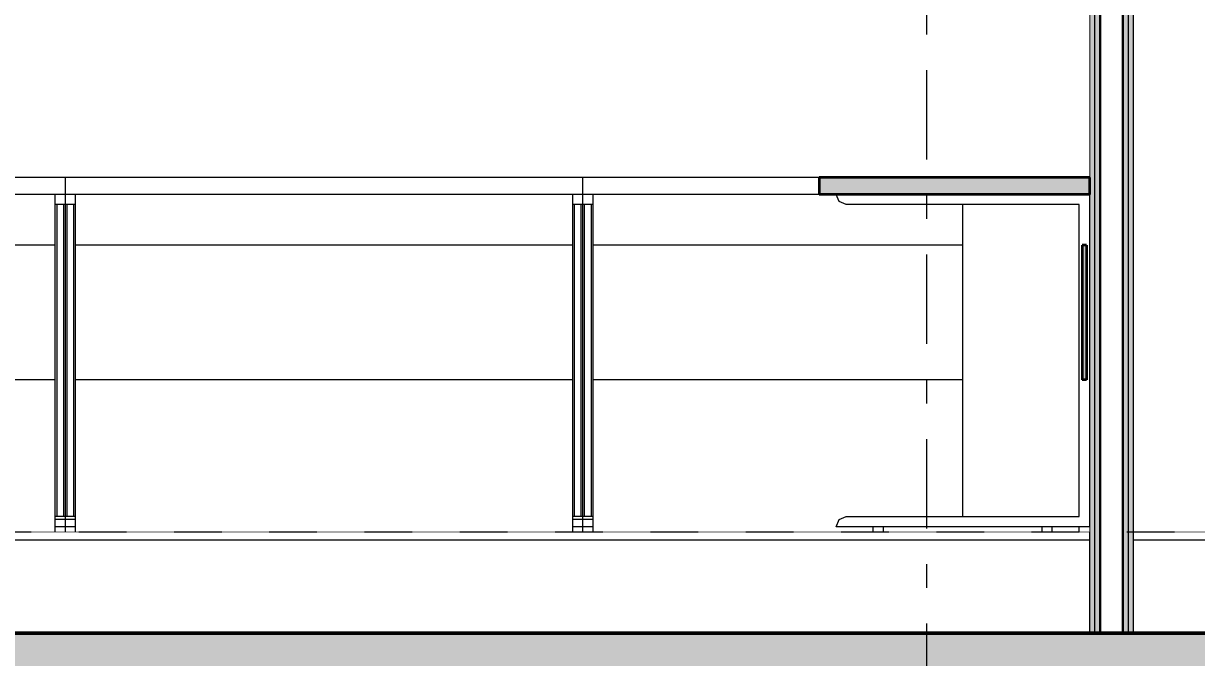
# Model space of a CAD drawing. Header units: millimetres. Extents: x -48147 to 1414029, y -496296 to 18123.
# Drawn here: x 1381033 to 1384508, y -483109 to -481230 of the extents above; entities that cross this region are included whole.
import ezdxf
from ezdxf.enums import TextEntityAlignment as Align

# ---------------------------------------------------------------- set-up
doc = ezdxf.new("R2010")
doc.units = ezdxf.units.MM
doc.header["$MEASUREMENT"] = 0
for name, pattern in [('Dashed', [2822.222233, 1411.111116, -1411.111116]), ('Double Dashed', [546.805537, 264.583325, -105.833328, 70.555556, -105.833328]), ('Wipeout_Contour', [1000, 0, -1000])]:
    doc.linetypes.add(name, pattern=pattern)
for name, color, linetype, lineweight, true_color in [('0_Pen_No__105', 7, 'Continuous', 15, 0xa6a6a6), ('A-230-M_FLOOR.IFC Import_Pen_No__109', 7, 'Continuous', 15, 0xa6a6a6), ('A-230-M_FLOOR.IFC Import_Pen_No__29', 7, 'Continuous', 50, 0x2a2a2a), ('New_A-15-MG_Structural_Grid_Phase_2_Pen_No__222', 7, 'Continuous', 13, 0x65af33), ('New_A-25-M_Wall_Int_Pen_No__107', 7, 'Continuous', 15, 0xa6a6a6), ('New_A-35-M_FFE_Fixed_Pen_No__104', 7, 'Continuous', 15, 0xa6a6a6), ('New_A-35-M_FFE_Fixed_Pen_No__44', 7, 'Continuous', 35, 0x444444), ('New_A-35-M_FFE_Fixed_Pen_No__64', 7, 'Continuous', 20, 0x606060)]:
    doc.layers.add(name, color=color, linetype=linetype, lineweight=lineweight, true_color=true_color)
for name, color, linetype in [('A-230-M_FLOOR.IFC Import', 7, 'Continuous'), ('New_A-15-MG_Structural_Grid_Phase_2', 7, 'Continuous'), ('New_A-20-M_Floor_Slab', 7, 'Continuous'), ('New_A-25-M_Wall_Ext', 7, 'Continuous'), ('New_A-25-M_Wall_Int', 7, 'Continuous'), ('New_A-35-M_FFE_Fixed', 7, 'Continuous'), ('New_A-95-D_1_20', 7, 'Continuous')]:
    doc.layers.add(name, color=color, linetype=linetype)
for name, color, linetype, lineweight in [('New_A-20-M_Floor_Slab_Pen_No__4', 7, 'Continuous', 20), ('New_A-25-M_Wall_Int_Pen_No__1', 7, 'Continuous', 13), ('New_A-95-D_1_20_Pen_No__1', 7, 'Continuous', 13)]:
    doc.layers.add(name, color=color, linetype=linetype, lineweight=lineweight)
doc.styles.add('GENERATED_STYLE_1', font='')
doc.styles.add('GENERATED_STYLE_2', font='')
doc.styles.get('GENERATED_STYLE_1').set_extended_font_data('Arial')
doc.styles.get('GENERATED_STYLE_2').set_extended_font_data('Swis721 BT')
doc.dimstyles.new('GENERATED_STYLE__3', dxfattribs={"dimtxt": 125, "dimasz": 47.5, "dimexe": 0.18, "dimexo": 50, "dimgap": 0.09, "dimtad": 1, "dimdec": 0, "dimzin": 0, "dimdsep": 46, "dimtxsty": 'GENERATED_STYLE_1', "dimblk": 'ARROWHEAD_2', "dimblk1": 'ARROWHEAD_2', "dimblk2": 'ARROWHEAD_2', "dimcen": 0.09, "dimclrd": 7, "dimclre": 7, "dimclrt": 7, "dimadec": 0, "dimazin": 0, "dimtfac": 1, "dimtdec": 4, "dimtmove": 2, "dimatfit": 3, "dimfxl": 1, "dimtolj": 1, "dimtzin": 0, "dimarcsym": 0})
doc.dimstyles.new('GENERATED_STYLE__4', dxfattribs={"dimtxt": 125, "dimasz": 47.5, "dimexe": 0.18, "dimexo": 50, "dimgap": 0.09, "dimtad": 1, "dimdec": 0, "dimzin": 0, "dimdsep": 46, "dimtxsty": 'GENERATED_STYLE_1', "dimblk": 'ARROWHEAD_2', "dimblk1": 'ARROWHEAD_2', "dimblk2": 'ARROWHEAD_2', "dimcen": 0.09, "dimclrd": 7, "dimclre": 7, "dimclrt": 7, "dimadec": 0, "dimazin": 0, "dimtfac": 1, "dimtdec": 4, "dimtmove": 0, "dimatfit": 3, "dimfxl": 1, "dimtolj": 1, "dimtzin": 0, "dimarcsym": 0})

# ---------------------------------------------------------------- blocks, each defined once
blk = doc.blocks.new('Section Elem_17_2', base_point=(1372879, -490836.7))
at = {"color": 254, "linetype": 'Wipeout_Contour', "lineweight": 0, "ltscale": 5819232.408667839}
blk.add_wipeout([(1360553.5, -482736.7), (1360553.5, -482761.7), (1384190.1, -482761.7), (1384190.1, -482736.7)], dxfattribs=at).dxf.layer = 'New_A-20-M_Floor_Slab'
at = {"color": 254, "linetype": 'Wipeout_Contour', "lineweight": 0, "ltscale": 5872212.897816}
blk.add_wipeout([(1388500.1, -482736.7), (1384320.1, -482736.7), (1384320.1, -482761.7), (1388500.1, -482761.7)], dxfattribs=at).dxf.layer = 'New_A-20-M_Floor_Slab'
at = {"layer": 'New_A-20-M_Floor_Slab_Pen_No__4', "linetype": 'Continuous'}
for p, q in [((1384190.1, -482736.7), (1379617.5, -482736.7)), ((1388500.1, -482736.7), (1384320.1, -482736.7))]:
    blk.add_line(p, q, dxfattribs=at)
at = {"color": 254, "linetype": 'Wipeout_Contour', "lineweight": 0, "ltscale": 5819431.568985038}
blk.add_wipeout([(1360553.5, -482761.7), (1360553.5, -483036.7), (1384190.1, -483036.7), (1384190.1, -482761.7)], dxfattribs=at).dxf.layer = 'New_A-20-M_Floor_Slab'
at = {"color": 254, "linetype": 'Wipeout_Contour', "lineweight": 0, "ltscale": 5872410.250139793}
blk.add_wipeout([(1384320.1, -482761.7), (1384320.1, -483036.7), (1388500.1, -483036.7), (1388500.1, -482761.7)], dxfattribs=at).dxf.layer = 'New_A-20-M_Floor_Slab'
at = {"layer": 'New_A-20-M_Floor_Slab_Pen_No__4', "linetype": 'Continuous'}
for p, q in [((1384190.1, -482761.7), (1360553.5, -482761.7)), ((1388500.1, -482761.7), (1384320.1, -482761.7))]:
    blk.add_line(p, q, dxfattribs=at)
blk = doc.blocks.new('Section Elem_83_2', base_point=(1372879, -490836.7))
at = {"color": 254, "linetype": 'Wipeout_Contour', "lineweight": 0, "ltscale": 8803499.87601445}
blk.add_wipeout([(1384320.1, -482736.7), (1388500.1, -482736.7), (1388500.1, -481836.7), (1385227.1, -481836.7), (1385227.1, -479736.7), (1384320.1, -479736.7)], dxfattribs=at).dxf.layer = 'New_A-25-M_Wall_Ext'
blk = doc.blocks.new('Section Elem_89_2', base_point=(1372879, -490836.7))
at = {"layer": 'New_A-25-M_Wall_Int_Pen_No__107', "linetype": 'Continuous'}
for points in [[(1384190.1, -483036.7), (1384205.1, -483036.7), (1384205.1, -479136.7), (1384190.1, -479136.7)], [(1384290.1, -483036.7), (1384305.1, -483036.7), (1384305.1, -479136.7), (1384290.1, -479136.7)], [(1384305.1, -483036.7), (1384320.1, -483036.7), (1384320.1, -479136.7), (1384305.1, -479136.7)]]:
    blk.add_hatch(color=256, dxfattribs=at).paths.add_polyline_path(points)
at = {"layer": 'New_A-25-M_Wall_Int_Pen_No__107', "linetype": 'Continuous', "lineweight": 0, "true_color": 0x535353}
blk.add_hatch(color=251, dxfattribs=at).paths.add_polyline_path([(1384287.1, -483036.7), (1384290.1, -483036.7), (1384290.1, -479136.7), (1384287.1, -479136.7)])
at = {"layer": 'New_A-25-M_Wall_Int_Pen_No__1', "linetype": 'Continuous'}
for p, q in [((1384190.1, -479136.7), (1384190.1, -481686.7)), ((1384205.1, -479136.7), (1384205.1, -483036.7)), ((1384305.1, -479136.7), (1384305.1, -483036.7)), ((1384320.1, -479136.7), (1384320.1, -482736.7)), ((1384190.1, -481736.7), (1384190.1, -482736.7))]:
    blk.add_line(p, q, dxfattribs=at)
at = {"layer": 'New_A-25-M_Wall_Int_Pen_No__1', "linetype": 'Continuous', "flags": 128}
for points in [[(1384190.1, -482736.7), (1384190.1, -482761.7), (1384190.1, -483036.7)], [(1384320.1, -482736.7), (1384320.1, -482761.7), (1384320.1, -483036.7)]]:
    blk.add_lwpolyline(points, dxfattribs=at)
at = {"color": 254, "linetype": 'Wipeout_Contour', "lineweight": 0, "ltscale": 5861890.520058715}
blk.add_wipeout([(1384223.1, -483036.7), (1384287.1, -483036.7), (1384287.1, -479136.7), (1384223.1, -479136.7)], dxfattribs=at).dxf.layer = 'New_A-25-M_Wall_Int'
at = {"layer": 'New_A-25-M_Wall_Int_Pen_No__107', "linetype": 'Continuous'}
blk.add_hatch(color=256, dxfattribs=at).paths.add_polyline_path([(1384205.1, -483036.7), (1384220.1, -483036.7), (1384220.1, -479136.7), (1384205.1, -479136.7)])
at = {"layer": 'New_A-25-M_Wall_Int_Pen_No__107', "linetype": 'Continuous', "lineweight": 0, "true_color": 0x535353}
blk.add_hatch(color=251, dxfattribs=at).paths.add_polyline_path([(1384220.1, -483036.7), (1384223.1, -483036.7), (1384223.1, -479136.7), (1384220.1, -479136.7)])
at = {"layer": 'New_A-25-M_Wall_Int_Pen_No__1', "linetype": 'Continuous'}
for p, q in [((1384220.1, -479136.7), (1384220.1, -483036.7)), ((1384223.1, -479136.7), (1384223.1, -483036.7)), ((1384287.1, -479136.7), (1384287.1, -483036.7)), ((1384290.1, -479136.7), (1384290.1, -483036.7))]:
    blk.add_line(p, q, dxfattribs=at)
blk = doc.blocks.new('Section Elem_90_2', base_point=(1372879, -490836.7))
at = {"color": 254, "linetype": 'Wipeout_Contour', "lineweight": 0, "ltscale": 81903552.09486547}
blk.add_wipeout([(1379835.8, -479397), (1379617.5, -479397), (1379617.5, -482736.7), (1379657.5, -482736.7), (1379657.5, -481686.7), (1384190.1, -481686.7), (1384190.1, -479136.7), (1383784.1, -479136.7), (1383784.1, -479150), (1383721.9, -479150), (1383714.7, -479153), (1383711.7, -479160.2), (1383711.7, -479567.8), (1383714.7, -479575), (1383721.9, -479578), (1383784.1, -479578), (1383784.1, -479591.3), (1383631.2, -479591.3), (1383631.2, -479578), (1383693.4, -479578), (1383700.6, -479575), (1383703.6, -479567.8), (1383703.6, -479160.2), (1383700.6, -479153), (1383693.4, -479150), (1383631.2, -479150), (1383631.2, -479136.7), (1380962.5, -479136.7), (1380962.5, -479147.6), (1380900, -479147.6), (1380894.7, -479149.9), (1380892.4, -479155.2), (1380892.4, -479374.2), (1380894.7, -479379.6), (1380900, -479381.8), (1380962.5, -479381.8), (1380962.5, -479392.7), (1380816.1, -479392.7), (1380816.1, -479381.8), (1380878.5, -479381.8), (1380883.9, -479379.6), (1380886.1, -479374.2), (1380886.1, -479155.2), (1380883.9, -479149.9), (1380878.5, -479147.6), (1380816.1, -479147.6), (1380816.1, -479136.7), (1379835.8, -479136.7), (1379835.8, -479154), (1379725.5, -479154), (1379716.5, -479157.8), (1379712.8, -479166.7), (1379712.8, -479367), (1379716.5, -479376), (1379725.5, -479379.7), (1379835.8, -479379.7)], dxfattribs=at).dxf.layer = 'New_A-25-M_Wall_Int'
at = {"color": 254, "linetype": 'Wipeout_Contour', "lineweight": 0, "ltscale": 10235102.27413976}
blk.add_wipeout([(1380377.5, -481766.7), (1380032.5, -481766.7), (1380032.5, -481886.7), (1381127.5, -481886.7), (1381127.5, -481736.7), (1380407.5, -481736.7), (1380398.7, -481757.9)], dxfattribs=at).dxf.layer = 'New_A-25-M_Wall_Int'
at = {"color": 254, "linetype": 'Wipeout_Contour', "lineweight": 0, "ltscale": 5854032.394892307}
blk.add_wipeout([(1382660.1, -481736.7), (1381187.5, -481736.7), (1381187.5, -481886.7), (1382660.1, -481886.7)], dxfattribs=at).dxf.layer = 'New_A-25-M_Wall_Int'
at = {"color": 254, "linetype": 'Wipeout_Contour', "lineweight": 0, "ltscale": 10253916.65707299}
blk.add_wipeout([(1383440.1, -481736.7), (1382720.1, -481736.7), (1382720.1, -481886.7), (1383815.1, -481886.7), (1383815.1, -481766.7), (1383470.1, -481766.7), (1383448.9, -481757.9)], dxfattribs=at).dxf.layer = 'New_A-25-M_Wall_Int'
at = {"color": 254, "linetype": 'Wipeout_Contour', "lineweight": 0, "ltscale": 13161493.36379592}
blk.add_wipeout([(1381127.5, -482286.7), (1380032.5, -482286.7), (1380032.5, -482691.7), (1380377.5, -482691.7), (1380398.7, -482700.5), (1380407.5, -482721.7), (1380297.5, -482721.7), (1380297.5, -482736.7), (1381127.5, -482736.7)], dxfattribs=at).dxf.layer = 'New_A-25-M_Wall_Int'
at = {"color": 254, "linetype": 'Wipeout_Contour', "lineweight": 0, "ltscale": 5854954.854530303}
blk.add_wipeout([(1381187.5, -482736.7), (1382660.1, -482736.7), (1382660.1, -482286.7), (1381187.5, -482286.7)], dxfattribs=at).dxf.layer = 'New_A-25-M_Wall_Int'
at = {"color": 254, "linetype": 'Wipeout_Contour', "lineweight": 0, "ltscale": 13186444.74494916}
blk.add_wipeout([(1382720.1, -482286.7), (1382720.1, -482736.7), (1383550.1, -482736.7), (1383550.1, -482721.7), (1383440.1, -482721.7), (1383448.9, -482700.5), (1383470.1, -482691.7), (1383815.1, -482691.7), (1383815.1, -482286.7)], dxfattribs=at).dxf.layer = 'New_A-25-M_Wall_Int'
at = {"color": 254, "linetype": 'Wipeout_Contour', "lineweight": 0, "ltscale": 5863536.09815411}
blk.add_wipeout([(1384080.1, -482721.7), (1384080.1, -482736.7), (1384160.1, -482736.7), (1384160.1, -482721.7)], dxfattribs=at).dxf.layer = 'New_A-25-M_Wall_Int'
at = {"color": 254, "linetype": 'Wipeout_Contour', "lineweight": 0, "ltscale": 5862384.168753346}
blk.add_wipeout([(1384050.1, -482721.7), (1383580.1, -482721.7), (1383580.1, -482736.7), (1384050.1, -482736.7)], dxfattribs=at).dxf.layer = 'New_A-25-M_Wall_Int'
blk = doc.blocks.new('Section Elem_330_2', base_point=(1372879, -490836.7))
at = {"color": 254, "linetype": 'Wipeout_Contour', "lineweight": 0, "ltscale": 5849684.383780831}
blk.add_wipeout([(1380457.5, -481736.7), (1381157.5, -481736.7), (1381157.5, -481686.7), (1380457.5, -481686.7)], dxfattribs=at).dxf.layer = 'New_A-35-M_FFE_Fixed'
at = {"color": 254, "linetype": 'Wipeout_Contour', "lineweight": 0, "ltscale": 5846720.774536569}
blk.add_wipeout([(1379661.9, -482721.7), (1379661.9, -482736.7), (1379672.5, -482736.7), (1379672.5, -482721.7)], dxfattribs=at).dxf.layer = 'New_A-35-M_FFE_Fixed'
at = {"color": 254, "linetype": 'Wipeout_Contour', "lineweight": 0, "ltscale": 5852271.177335843}
blk.add_wipeout([(1381131.9, -482721.7), (1381131.9, -482736.7), (1381142.5, -482736.7), (1381142.5, -482721.7)], dxfattribs=at).dxf.layer = 'New_A-35-M_FFE_Fixed'
at = {"layer": 'New_A-35-M_FFE_Fixed_Pen_No__64', "linetype": 'Continuous'}
blk.add_line((1381157.5, -481686.7), (1380457.5, -481686.7), dxfattribs=at)
at = {"color": 254, "linetype": 'Wipeout_Contour', "lineweight": 0, "ltscale": 5846760.820468071}
blk.add_wipeout([(1379672.5, -482721.7), (1379672.5, -482736.7), (1379683.1, -482736.7), (1379683.1, -482721.7)], dxfattribs=at).dxf.layer = 'New_A-35-M_FFE_Fixed'
at = {"color": 254, "linetype": 'Wipeout_Contour', "lineweight": 0, "ltscale": 5852311.227914437}
blk.add_wipeout([(1381153.1, -482721.7), (1381142.5, -482721.7), (1381142.5, -482736.7), (1381153.1, -482736.7)], dxfattribs=at).dxf.layer = 'New_A-35-M_FFE_Fixed'
at = {"color": 254, "linetype": 'Wipeout_Contour', "lineweight": 0, "ltscale": 5846692.457803551}
blk.add_wipeout([(1379657.5, -482736.7), (1379661.9, -482736.7), (1379661.9, -482721.7), (1379657.5, -482721.7)], dxfattribs=at).dxf.layer = 'New_A-35-M_FFE_Fixed'
at = {"color": 254, "linetype": 'Wipeout_Contour', "lineweight": 0, "ltscale": 5846789.137234453}
blk.add_wipeout([(1379683.1, -482736.7), (1379687.5, -482736.7), (1379687.5, -482721.7), (1379683.1, -482721.7)], dxfattribs=at).dxf.layer = 'New_A-35-M_FFE_Fixed'
at = {"color": 254, "linetype": 'Wipeout_Contour', "lineweight": 0, "ltscale": 5852242.857316793}
blk.add_wipeout([(1381127.5, -482736.7), (1381131.9, -482736.7), (1381131.9, -482721.7), (1381127.5, -482721.7)], dxfattribs=at).dxf.layer = 'New_A-35-M_FFE_Fixed'
at = {"color": 254, "linetype": 'Wipeout_Contour', "lineweight": 0, "ltscale": 5852339.547966763}
blk.add_wipeout([(1381153.1, -482736.7), (1381157.5, -482736.7), (1381157.5, -482721.7), (1381153.1, -482721.7)], dxfattribs=at).dxf.layer = 'New_A-35-M_FFE_Fixed'
at = {"layer": 'New_A-35-M_FFE_Fixed_Pen_No__64', "linetype": 'Continuous'}
for p, q in [((1379657.5, -482736.7), (1379657.5, -482721.7)), ((1379687.5, -482736.7), (1379687.5, -482721.7))]:
    blk.add_line(p, q, dxfattribs=at)
at = {"color": 254, "linetype": 'Wipeout_Contour', "lineweight": 0, "ltscale": 5852267.306586383}
blk.add_wipeout([(1381157.5, -482721.7), (1381157.5, -482700.5), (1381127.5, -482700.5), (1381127.5, -482721.7)], dxfattribs=at).dxf.layer = 'New_A-35-M_FFE_Fixed'
at = {"layer": 'New_A-35-M_FFE_Fixed_Pen_No__64', "linetype": 'Continuous'}
for p in [(1381127.5, -482736.7), (1381157.5, -482721.7)]:
    blk.add_line(p, (1381127.5, -482721.7), dxfattribs=at)
at = {"color": 254, "linetype": 'Wipeout_Contour', "lineweight": 0, "ltscale": 5852247.510886099}
blk.add_wipeout([(1381157.5, -482700.5), (1381157.5, -482691.7), (1381127.5, -482691.7), (1381127.5, -482700.5)], dxfattribs=at).dxf.layer = 'New_A-35-M_FFE_Fixed'
at = {"color": 254, "linetype": 'Wipeout_Contour', "lineweight": 0, "ltscale": 5851584.678617309}
blk.add_wipeout([(1381132.5, -481766.7), (1381127.5, -481766.7), (1381127.5, -482691.7), (1381132.5, -482691.7)], dxfattribs=at).dxf.layer = 'New_A-35-M_FFE_Fixed'
at = {"color": 254, "linetype": 'Wipeout_Contour', "lineweight": 0, "ltscale": 5851679.089381375}
blk.add_wipeout([(1381152.5, -482691.7), (1381157.5, -482691.7), (1381157.5, -481766.7), (1381152.5, -481766.7)], dxfattribs=at).dxf.layer = 'New_A-35-M_FFE_Fixed'
at = {"color": 254, "linetype": 'Wipeout_Contour', "lineweight": 0, "ltscale": 5851016.266546114}
blk.add_wipeout([(1381157.5, -481766.7), (1381157.5, -481757.9), (1381127.5, -481757.9), (1381127.5, -481766.7)], dxfattribs=at).dxf.layer = 'New_A-35-M_FFE_Fixed'
at = {"color": 254, "linetype": 'Wipeout_Contour', "lineweight": 0, "ltscale": 5850996.505757963}
blk.add_wipeout([(1381157.5, -481757.9), (1381157.5, -481736.7), (1381127.5, -481736.7), (1381127.5, -481757.9)], dxfattribs=at).dxf.layer = 'New_A-35-M_FFE_Fixed'
at = {"layer": 'New_A-35-M_FFE_Fixed_Pen_No__64', "linetype": 'Continuous'}
blk.add_line((1381157.5, -481736.7), (1380457.5, -481736.7), dxfattribs=at)
at = {"color": 254, "linetype": 'Wipeout_Contour', "lineweight": 0, "ltscale": 5851631.883957753}
blk.add_wipeout([(1381152.5, -482691.7), (1381152.5, -481766.7), (1381132.5, -481766.7), (1381132.5, -482691.7)], dxfattribs=at).dxf.layer = 'New_A-35-M_FFE_Fixed'
at = {"layer": 'New_A-35-M_FFE_Fixed_Pen_No__64', "linetype": 'Continuous'}
for p, q in [((1381127.5, -481757.9), (1381127.5, -481736.7)), ((1381127.5, -481766.7), (1381127.5, -481757.9)), ((1381157.5, -481766.7), (1381127.5, -481766.7)), ((1381152.5, -482691.7), (1381152.5, -481766.7)), ((1381127.5, -482700.5), (1381127.5, -482691.7)), ((1381157.5, -482691.7), (1381127.5, -482691.7)), ((1381127.5, -482721.7), (1381127.5, -482700.5)), ((1381157.5, -482700.5), (1381127.5, -482700.5))]:
    blk.add_line(p, q, dxfattribs=at)
at = {"color": 254, "linetype": 'Wipeout_Contour', "lineweight": 0, "ltscale": 5849319.584680209}
blk.add_wipeout([(1380032.5, -482286.7), (1381127.5, -482286.7), (1381127.5, -481886.7), (1380032.5, -481886.7)], dxfattribs=at).dxf.layer = 'New_A-35-M_FFE_Fixed'
at = {"layer": 'New_A-35-M_FFE_Fixed_Pen_No__64', "linetype": 'Continuous'}
for p, q in [((1381127.5, -482691.7), (1381127.5, -481766.7)), ((1381132.5, -482691.7), (1381132.5, -481766.7)), ((1381127.5, -481886.7), (1380032.5, -481886.7)), ((1381127.5, -482286.7), (1380032.5, -482286.7))]:
    blk.add_line(p, q, dxfattribs=at)
blk = doc.blocks.new('Section Elem_331_2', base_point=(1372879, -490836.7))
at = {"color": 254, "linetype": 'Wipeout_Contour', "lineweight": 0, "ltscale": 5853900.720769722}
blk.add_wipeout([(1382690.1, -481736.7), (1382690.1, -481686.7), (1381157.5, -481686.7), (1381157.5, -481736.7)], dxfattribs=at).dxf.layer = 'New_A-35-M_FFE_Fixed'
at = {"color": 254, "linetype": 'Wipeout_Contour', "lineweight": 0, "ltscale": 5852384.457565217}
blk.add_wipeout([(1381172.5, -482721.7), (1381161.9, -482721.7), (1381161.9, -482736.7), (1381172.5, -482736.7)], dxfattribs=at).dxf.layer = 'New_A-35-M_FFE_Fixed'
at = {"color": 254, "linetype": 'Wipeout_Contour', "lineweight": 0, "ltscale": 5858058.77578775}
blk.add_wipeout([(1382664.5, -482721.7), (1382664.5, -482736.7), (1382675.1, -482736.7), (1382675.1, -482721.7)], dxfattribs=at).dxf.layer = 'New_A-35-M_FFE_Fixed'
at = {"layer": 'New_A-35-M_FFE_Fixed_Pen_No__64', "linetype": 'Continuous'}
blk.add_line((1382690.1, -481686.7), (1381157.5, -481686.7), dxfattribs=at)
at = {"color": 254, "linetype": 'Wipeout_Contour', "lineweight": 0, "ltscale": 5852424.508238512}
blk.add_wipeout([(1381172.5, -482721.7), (1381172.5, -482736.7), (1381183.1, -482736.7), (1381183.1, -482721.7)], dxfattribs=at).dxf.layer = 'New_A-35-M_FFE_Fixed'
at = {"color": 254, "linetype": 'Wipeout_Contour', "lineweight": 0, "ltscale": 5858098.831197394}
blk.add_wipeout([(1382685.7, -482721.7), (1382675.1, -482721.7), (1382675.1, -482736.7), (1382685.7, -482736.7)], dxfattribs=at).dxf.layer = 'New_A-35-M_FFE_Fixed'
at = {"color": 254, "linetype": 'Wipeout_Contour', "lineweight": 0, "ltscale": 5852356.137479202}
blk.add_wipeout([(1381157.5, -482736.7), (1381161.9, -482736.7), (1381161.9, -482721.7), (1381157.5, -482721.7)], dxfattribs=at).dxf.layer = 'New_A-35-M_FFE_Fixed'
at = {"color": 254, "linetype": 'Wipeout_Contour', "lineweight": 0, "ltscale": 5852452.828357801}
blk.add_wipeout([(1381183.1, -482736.7), (1381187.5, -482736.7), (1381187.5, -482721.7), (1381183.1, -482721.7)], dxfattribs=at).dxf.layer = 'New_A-35-M_FFE_Fixed'
at = {"color": 254, "linetype": 'Wipeout_Contour', "lineweight": 0, "ltscale": 5858030.452352583}
blk.add_wipeout([(1382660.1, -482736.7), (1382664.5, -482736.7), (1382664.5, -482721.7), (1382660.1, -482721.7)], dxfattribs=at).dxf.layer = 'New_A-35-M_FFE_Fixed'
at = {"color": 254, "linetype": 'Wipeout_Contour', "lineweight": 0, "ltscale": 5858127.154665743}
blk.add_wipeout([(1382685.7, -482736.7), (1382690.1, -482736.7), (1382690.1, -482721.7), (1382685.7, -482721.7)], dxfattribs=at).dxf.layer = 'New_A-35-M_FFE_Fixed'
at = {"color": 254, "linetype": 'Wipeout_Contour', "lineweight": 0, "ltscale": 5852380.587325646}
blk.add_wipeout([(1381187.5, -482721.7), (1381187.5, -482700.5), (1381157.5, -482700.5), (1381157.5, -482721.7)], dxfattribs=at).dxf.layer = 'New_A-35-M_FFE_Fixed'
at = {"color": 254, "linetype": 'Wipeout_Contour', "lineweight": 0, "ltscale": 5858054.9310624}
blk.add_wipeout([(1382690.1, -482721.7), (1382690.1, -482700.5), (1382660.1, -482700.5), (1382660.1, -482721.7)], dxfattribs=at).dxf.layer = 'New_A-35-M_FFE_Fixed'
at = {"layer": 'New_A-35-M_FFE_Fixed_Pen_No__64', "linetype": 'Continuous'}
for p, q in [((1381157.5, -482736.7), (1381157.5, -482721.7)), ((1381187.5, -482721.7), (1381157.5, -482721.7)), ((1381187.5, -482736.7), (1381187.5, -482721.7)), ((1382660.1, -482736.7), (1382660.1, -482721.7)), ((1382690.1, -482721.7), (1382660.1, -482721.7))]:
    blk.add_line(p, q, dxfattribs=at)
at = {"color": 254, "linetype": 'Wipeout_Contour', "lineweight": 0, "ltscale": 5852360.792008534}
blk.add_wipeout([(1381187.5, -482700.5), (1381187.5, -482691.7), (1381157.5, -482691.7), (1381157.5, -482700.5)], dxfattribs=at).dxf.layer = 'New_A-35-M_FFE_Fixed'
at = {"color": 254, "linetype": 'Wipeout_Contour', "lineweight": 0, "ltscale": 5858035.154919859}
blk.add_wipeout([(1382690.1, -482700.5), (1382690.1, -482691.7), (1382660.1, -482691.7), (1382660.1, -482700.5)], dxfattribs=at).dxf.layer = 'New_A-35-M_FFE_Fixed'
at = {"color": 254, "linetype": 'Wipeout_Contour', "lineweight": 0, "ltscale": 5851697.971547185}
blk.add_wipeout([(1381162.5, -481766.7), (1381157.5, -481766.7), (1381157.5, -482691.7), (1381162.5, -482691.7)], dxfattribs=at).dxf.layer = 'New_A-35-M_FFE_Fixed'
at = {"color": 254, "linetype": 'Wipeout_Contour', "lineweight": 0, "ltscale": 5851792.382534077}
blk.add_wipeout([(1381182.5, -482691.7), (1381187.5, -482691.7), (1381187.5, -481766.7), (1381182.5, -481766.7)], dxfattribs=at).dxf.layer = 'New_A-35-M_FFE_Fixed'
at = {"color": 254, "linetype": 'Wipeout_Contour', "lineweight": 0, "ltscale": 5857372.925323466}
blk.add_wipeout([(1382665.1, -481766.7), (1382660.1, -481766.7), (1382660.1, -482691.7), (1382665.1, -482691.7)], dxfattribs=at).dxf.layer = 'New_A-35-M_FFE_Fixed'
at = {"color": 254, "linetype": 'Wipeout_Contour', "lineweight": 0, "ltscale": 5857467.347454695}
blk.add_wipeout([(1382685.1, -482691.7), (1382690.1, -482691.7), (1382690.1, -481766.7), (1382685.1, -481766.7)], dxfattribs=at).dxf.layer = 'New_A-35-M_FFE_Fixed'
at = {"color": 254, "linetype": 'Wipeout_Contour', "lineweight": 0, "ltscale": 5851129.571506124}
blk.add_wipeout([(1381187.5, -481766.7), (1381187.5, -481757.9), (1381157.5, -481757.9), (1381157.5, -481766.7)], dxfattribs=at).dxf.layer = 'New_A-35-M_FFE_Fixed'
at = {"color": 254, "linetype": 'Wipeout_Contour', "lineweight": 0, "ltscale": 5856805.127284979}
blk.add_wipeout([(1382690.1, -481766.7), (1382690.1, -481757.9), (1382660.1, -481757.9), (1382660.1, -481766.7)], dxfattribs=at).dxf.layer = 'New_A-35-M_FFE_Fixed'
at = {"color": 254, "linetype": 'Wipeout_Contour', "lineweight": 0, "ltscale": 5851109.811100637}
blk.add_wipeout([(1381187.5, -481757.9), (1381187.5, -481736.7), (1381157.5, -481736.7), (1381157.5, -481757.9)], dxfattribs=at).dxf.layer = 'New_A-35-M_FFE_Fixed'
at = {"color": 254, "linetype": 'Wipeout_Contour', "lineweight": 0, "ltscale": 5856785.386028463}
blk.add_wipeout([(1382690.1, -481757.9), (1382690.1, -481736.7), (1382660.1, -481736.7), (1382660.1, -481757.9)], dxfattribs=at).dxf.layer = 'New_A-35-M_FFE_Fixed'
at = {"layer": 'New_A-35-M_FFE_Fixed_Pen_No__64', "linetype": 'Continuous'}
for p, q in [((1381157.5, -481736.7), (1381157.5, -481686.7)), ((1382690.1, -481736.7), (1381157.5, -481736.7))]:
    blk.add_line(p, q, dxfattribs=at)
at = {"color": 254, "linetype": 'Wipeout_Contour', "lineweight": 0, "ltscale": 5851745.176999044}
blk.add_wipeout([(1381182.5, -482691.7), (1381182.5, -481766.7), (1381162.5, -481766.7), (1381162.5, -482691.7)], dxfattribs=at).dxf.layer = 'New_A-35-M_FFE_Fixed'
at = {"color": 254, "linetype": 'Wipeout_Contour', "lineweight": 0, "ltscale": 5857420.136347509}
blk.add_wipeout([(1382685.1, -482691.7), (1382685.1, -481766.7), (1382665.1, -481766.7), (1382665.1, -482691.7)], dxfattribs=at).dxf.layer = 'New_A-35-M_FFE_Fixed'
at = {"layer": 'New_A-35-M_FFE_Fixed_Pen_No__64', "linetype": 'Continuous'}
for p, q in [((1381157.5, -481757.9), (1381157.5, -481736.7)), ((1381187.5, -481757.9), (1381187.5, -481736.7)), ((1382660.1, -481757.9), (1382660.1, -481736.7)), ((1381157.5, -481766.7), (1381157.5, -481757.9)), ((1381157.5, -482691.7), (1381157.5, -481766.7)), ((1381187.5, -481766.7), (1381157.5, -481766.7)), ((1381162.5, -482691.7), (1381162.5, -481766.7)), ((1381187.5, -481766.7), (1381187.5, -481757.9)), ((1382660.1, -481766.7), (1382660.1, -481757.9)), ((1382690.1, -481766.7), (1382660.1, -481766.7)), ((1382685.1, -482691.7), (1382685.1, -481766.7)), ((1381157.5, -482700.5), (1381157.5, -482691.7)), ((1381187.5, -482691.7), (1381157.5, -482691.7)), ((1381157.5, -482721.7), (1381157.5, -482700.5)), ((1381187.5, -482700.5), (1381157.5, -482700.5)), ((1381187.5, -482700.5), (1381187.5, -482691.7)), ((1381187.5, -482721.7), (1381187.5, -482700.5)), ((1382660.1, -482700.5), (1382660.1, -482691.7)), ((1382690.1, -482691.7), (1382660.1, -482691.7)), ((1382660.1, -482721.7), (1382660.1, -482700.5)), ((1382690.1, -482700.5), (1382660.1, -482700.5))]:
    blk.add_line(p, q, dxfattribs=at)
at = {"color": 254, "linetype": 'Wipeout_Contour', "lineweight": 0, "ltscale": 5854394.667824987}
blk.add_wipeout([(1382660.1, -482286.7), (1382660.1, -481886.7), (1381187.5, -481886.7), (1381187.5, -482286.7)], dxfattribs=at).dxf.layer = 'New_A-35-M_FFE_Fixed'
at = {"layer": 'New_A-35-M_FFE_Fixed_Pen_No__64', "linetype": 'Continuous'}
for p, q in [((1381182.5, -482691.7), (1381182.5, -481766.7)), ((1381187.5, -482691.7), (1381187.5, -481766.7)), ((1382660.1, -482691.7), (1382660.1, -481766.7)), ((1382665.1, -482691.7), (1382665.1, -481766.7)), ((1382660.1, -481886.7), (1381187.5, -481886.7)), ((1382660.1, -482286.7), (1381187.5, -482286.7))]:
    blk.add_line(p, q, dxfattribs=at)
blk = doc.blocks.new('Section Elem_332_2', base_point=(1372879, -490836.7))
at = {"color": 254, "linetype": 'Wipeout_Contour', "lineweight": 0, "ltscale": 5858117.288431575}
blk.add_wipeout([(1382690.1, -481736.7), (1383390.1, -481736.7), (1383390.1, -481686.7), (1382690.1, -481686.7)], dxfattribs=at).dxf.layer = 'New_A-35-M_FFE_Fixed'
at = {"color": 254, "linetype": 'Wipeout_Contour', "lineweight": 0, "ltscale": 5858172.069681143}
blk.add_wipeout([(1382694.5, -482721.7), (1382694.5, -482736.7), (1382705.1, -482736.7), (1382705.1, -482721.7)], dxfattribs=at).dxf.layer = 'New_A-35-M_FFE_Fixed'
at = {"color": 254, "linetype": 'Wipeout_Contour', "lineweight": 0, "ltscale": 5863723.797298344}
blk.add_wipeout([(1384164.5, -482721.7), (1384164.5, -482736.7), (1384175.1, -482736.7), (1384175.1, -482721.7)], dxfattribs=at).dxf.layer = 'New_A-35-M_FFE_Fixed'
at = {"layer": 'New_A-35-M_FFE_Fixed_Pen_No__64', "linetype": 'Continuous'}
blk.add_line((1383390.1, -481686.7), (1382690.1, -481686.7), dxfattribs=at)
at = {"color": 254, "linetype": 'Wipeout_Contour', "lineweight": 0, "ltscale": 5858212.125185208}
blk.add_wipeout([(1382705.1, -482721.7), (1382705.1, -482736.7), (1382715.7, -482736.7), (1382715.7, -482721.7)], dxfattribs=at).dxf.layer = 'New_A-35-M_FFE_Fixed'
at = {"color": 254, "linetype": 'Wipeout_Contour', "lineweight": 0, "ltscale": 5863763.857422311}
blk.add_wipeout([(1384175.1, -482721.7), (1384175.1, -482736.7), (1384185.7, -482736.7), (1384185.7, -482721.7)], dxfattribs=at).dxf.layer = 'New_A-35-M_FFE_Fixed'
at = {"color": 254, "linetype": 'Wipeout_Contour', "lineweight": 0, "ltscale": 5858143.746179211}
blk.add_wipeout([(1382690.1, -482736.7), (1382694.5, -482736.7), (1382694.5, -482721.7), (1382690.1, -482721.7)], dxfattribs=at).dxf.layer = 'New_A-35-M_FFE_Fixed'
at = {"color": 254, "linetype": 'Wipeout_Contour', "lineweight": 0, "ltscale": 5858240.448720322}
blk.add_wipeout([(1382715.7, -482736.7), (1382720.1, -482736.7), (1382720.1, -482721.7), (1382715.7, -482721.7)], dxfattribs=at).dxf.layer = 'New_A-35-M_FFE_Fixed'
at = {"color": 254, "linetype": 'Wipeout_Contour', "lineweight": 0, "ltscale": 5863695.4705296}
blk.add_wipeout([(1384160.1, -482736.7), (1384164.5, -482736.7), (1384164.5, -482721.7), (1384160.1, -482721.7)], dxfattribs=at).dxf.layer = 'New_A-35-M_FFE_Fixed'
at = {"color": 254, "linetype": 'Wipeout_Contour', "lineweight": 0, "ltscale": 5863792.184224144}
blk.add_wipeout([(1384185.7, -482736.7), (1384190.1, -482736.7), (1384190.1, -482721.7), (1384185.7, -482721.7)], dxfattribs=at).dxf.layer = 'New_A-35-M_FFE_Fixed'
at = {"layer": 'New_A-35-M_FFE_Fixed_Pen_No__64', "linetype": 'Continuous'}
blk.add_line((1384160.1, -482736.7), (1384160.1, -482721.7), dxfattribs=at)
at = {"color": 254, "linetype": 'Wipeout_Contour', "lineweight": 0, "ltscale": 5858168.225464683}
blk.add_wipeout([(1382720.1, -482721.7), (1382720.1, -482700.5), (1382690.1, -482700.5), (1382690.1, -482721.7)], dxfattribs=at).dxf.layer = 'New_A-35-M_FFE_Fixed'
at = {"layer": 'New_A-35-M_FFE_Fixed_Pen_No__64', "linetype": 'Continuous'}
for p, q in [((1382690.1, -482736.7), (1382690.1, -482721.7)), ((1382720.1, -482721.7), (1382690.1, -482721.7)), ((1382720.1, -482736.7), (1382720.1, -482721.7))]:
    blk.add_line(p, q, dxfattribs=at)
at = {"color": 254, "linetype": 'Wipeout_Contour', "lineweight": 0, "ltscale": 5858148.449704606}
blk.add_wipeout([(1382720.1, -482700.5), (1382720.1, -482691.7), (1382690.1, -482691.7), (1382690.1, -482700.5)], dxfattribs=at).dxf.layer = 'New_A-35-M_FFE_Fixed'
at = {"color": 254, "linetype": 'Wipeout_Contour', "lineweight": 0, "ltscale": 5857486.231893872}
blk.add_wipeout([(1382695.1, -481766.7), (1382690.1, -481766.7), (1382690.1, -482691.7), (1382695.1, -482691.7)], dxfattribs=at).dxf.layer = 'New_A-35-M_FFE_Fixed'
at = {"color": 254, "linetype": 'Wipeout_Contour', "lineweight": 0, "ltscale": 5857580.654247265}
blk.add_wipeout([(1382715.1, -482691.7), (1382720.1, -482691.7), (1382720.1, -481766.7), (1382715.1, -481766.7)], dxfattribs=at).dxf.layer = 'New_A-35-M_FFE_Fixed'
at = {"color": 254, "linetype": 'Wipeout_Contour', "lineweight": 0, "ltscale": 5856918.445863077}
blk.add_wipeout([(1382720.1, -481766.7), (1382720.1, -481757.9), (1382690.1, -481757.9), (1382690.1, -481766.7)], dxfattribs=at).dxf.layer = 'New_A-35-M_FFE_Fixed'
at = {"color": 254, "linetype": 'Wipeout_Contour', "lineweight": 0, "ltscale": 5856898.704988512}
blk.add_wipeout([(1382720.1, -481757.9), (1382720.1, -481736.7), (1382690.1, -481736.7), (1382690.1, -481757.9)], dxfattribs=at).dxf.layer = 'New_A-35-M_FFE_Fixed'
at = {"layer": 'New_A-35-M_FFE_Fixed_Pen_No__64', "linetype": 'Continuous'}
for p, q in [((1382690.1, -481736.7), (1382690.1, -481686.7)), ((1383390.1, -481736.7), (1382690.1, -481736.7))]:
    blk.add_line(p, q, dxfattribs=at)
at = {"color": 254, "linetype": 'Wipeout_Contour', "lineweight": 0, "ltscale": 5857533.443028998}
blk.add_wipeout([(1382715.1, -482691.7), (1382715.1, -481766.7), (1382695.1, -481766.7), (1382695.1, -482691.7)], dxfattribs=at).dxf.layer = 'New_A-35-M_FFE_Fixed'
at = {"layer": 'New_A-35-M_FFE_Fixed_Pen_No__64', "linetype": 'Continuous'}
for p, q in [((1382690.1, -481757.9), (1382690.1, -481736.7)), ((1382720.1, -481757.9), (1382720.1, -481736.7)), ((1382690.1, -481766.7), (1382690.1, -481757.9)), ((1382690.1, -482691.7), (1382690.1, -481766.7)), ((1382720.1, -481766.7), (1382690.1, -481766.7)), ((1382695.1, -482691.7), (1382695.1, -481766.7)), ((1382720.1, -481766.7), (1382720.1, -481757.9)), ((1382690.1, -482700.5), (1382690.1, -482691.7)), ((1382720.1, -482691.7), (1382690.1, -482691.7)), ((1382690.1, -482721.7), (1382690.1, -482700.5)), ((1382720.1, -482700.5), (1382690.1, -482700.5)), ((1382720.1, -482700.5), (1382720.1, -482691.7)), ((1382720.1, -482721.7), (1382720.1, -482700.5))]:
    blk.add_line(p, q, dxfattribs=at)
at = {"color": 254, "linetype": 'Wipeout_Contour', "lineweight": 0, "ltscale": 5859470.213968376}
blk.add_wipeout([(1383815.1, -481886.7), (1382720.1, -481886.7), (1382720.1, -482286.7), (1383815.1, -482286.7)], dxfattribs=at).dxf.layer = 'New_A-35-M_FFE_Fixed'
at = {"layer": 'New_A-35-M_FFE_Fixed_Pen_No__64', "linetype": 'Continuous'}
for p, q in [((1382715.1, -482691.7), (1382715.1, -481766.7)), ((1382720.1, -482691.7), (1382720.1, -481766.7)), ((1383815.1, -481886.7), (1382720.1, -481886.7)), ((1383815.1, -482286.7), (1382720.1, -482286.7))]:
    blk.add_line(p, q, dxfattribs=at)
blk = doc.blocks.new('Section Elem_333_2', base_point=(1372879, -490836.7))
at = {"layer": 'New_A-35-M_FFE_Fixed_Pen_No__104', "linetype": 'Continuous'}
blk.add_hatch(color=256, dxfattribs=at).paths.add_polyline_path([(1383390.1, -481736.7), (1384190.1, -481736.7), (1384190.1, -481686.7), (1383390.1, -481686.7)])
at = {"layer": 'New_A-35-M_FFE_Fixed_Pen_No__44', "linetype": 'Continuous'}
for p, q in [((1383390.1, -481686.7), (1383390.1, -481736.7)), ((1384190.1, -481686.7), (1383390.1, -481686.7)), ((1384190.1, -481686.7), (1384190.1, -481736.7)), ((1384190.1, -481736.7), (1383390.1, -481736.7)), ((1384181.6, -481886.7), (1384181.6, -482286.7))]:
    blk.add_line(p, q, dxfattribs=at)
at = {"layer": 'New_A-35-M_FFE_Fixed_Pen_No__64', "linetype": 'Continuous'}
for p, q in [((1383448.9, -481757.9), (1383440.1, -481736.7)), ((1383470.1, -481766.7), (1383448.9, -481757.9)), ((1383440.1, -482721.7), (1383448.9, -482700.5)), ((1383448.9, -482700.5), (1383470.1, -482691.7))]:
    blk.add_line(p, q, dxfattribs=at)
at = {"color": 254, "linetype": 'Wipeout_Contour', "lineweight": 0, "ltscale": 5862377.556850232}
blk.add_wipeout([(1384160.1, -482691.7), (1384160.1, -481766.7), (1383815.1, -481766.7), (1383815.1, -482691.7)], dxfattribs=at).dxf.layer = 'New_A-35-M_FFE_Fixed'
at = {"color": 254, "linetype": 'Wipeout_Contour', "lineweight": 0, "ltscale": 5861391.615724906}
blk.add_wipeout([(1383554.5, -482721.7), (1383550.1, -482721.7), (1383550.1, -482736.7), (1383554.5, -482736.7)], dxfattribs=at).dxf.layer = 'New_A-35-M_FFE_Fixed'
at = {"color": 254, "linetype": 'Wipeout_Contour', "lineweight": 0, "ltscale": 5861488.324795123}
blk.add_wipeout([(1383580.1, -482721.7), (1383575.7, -482721.7), (1383575.7, -482736.7), (1383580.1, -482736.7)], dxfattribs=at).dxf.layer = 'New_A-35-M_FFE_Fixed'
at = {"color": 254, "linetype": 'Wipeout_Contour', "lineweight": 0, "ltscale": 5863280.012901931}
blk.add_wipeout([(1384054.5, -482721.7), (1384050.1, -482721.7), (1384050.1, -482736.7), (1384054.5, -482736.7)], dxfattribs=at).dxf.layer = 'New_A-35-M_FFE_Fixed'
at = {"color": 254, "linetype": 'Wipeout_Contour', "lineweight": 0, "ltscale": 5863376.725763083}
blk.add_wipeout([(1384080.1, -482721.7), (1384075.7, -482721.7), (1384075.7, -482736.7), (1384080.1, -482736.7)], dxfattribs=at).dxf.layer = 'New_A-35-M_FFE_Fixed'
at = {"layer": 'New_A-35-M_FFE_Fixed_Pen_No__104', "linetype": 'Continuous'}
blk.add_hatch(color=256, dxfattribs=at).paths.add_polyline_path([(1384168.6, -482286.7), (1384181.6, -482286.7), (1384181.6, -481886.7), (1384168.6, -481886.7)])
at = {"layer": 'New_A-35-M_FFE_Fixed_Pen_No__44', "linetype": 'Continuous'}
for p, q in [((1384168.6, -481886.7), (1384168.6, -482286.7)), ((1384181.6, -481886.7), (1384168.6, -481886.7)), ((1384181.6, -482286.7), (1384168.6, -482286.7))]:
    blk.add_line(p, q, dxfattribs=at)
at = {"layer": 'New_A-35-M_FFE_Fixed_Pen_No__64', "linetype": 'Continuous'}
for p, q in [((1384160.1, -481766.7), (1383470.1, -481766.7)), ((1383815.1, -482691.7), (1383815.1, -481766.7)), ((1384160.1, -482691.7), (1384160.1, -481766.7)), ((1383470.1, -482691.7), (1384160.1, -482691.7))]:
    blk.add_line(p, q, dxfattribs=at)
at = {"color": 254, "linetype": 'Wipeout_Contour', "lineweight": 0, "ltscale": 5861459.99934746}
blk.add_wipeout([(1383575.7, -482736.7), (1383575.7, -482721.7), (1383565.1, -482721.7), (1383565.1, -482736.7)], dxfattribs=at).dxf.layer = 'New_A-35-M_FFE_Fixed'
at = {"color": 254, "linetype": 'Wipeout_Contour', "lineweight": 0, "ltscale": 5863348.399205094}
blk.add_wipeout([(1384075.7, -482736.7), (1384075.7, -482721.7), (1384065.1, -482721.7), (1384065.1, -482736.7)], dxfattribs=at).dxf.layer = 'New_A-35-M_FFE_Fixed'
at = {"color": 254, "linetype": 'Wipeout_Contour', "lineweight": 0, "ltscale": 5861419.94113902}
blk.add_wipeout([(1383565.1, -482736.7), (1383565.1, -482721.7), (1383554.5, -482721.7), (1383554.5, -482736.7)], dxfattribs=at).dxf.layer = 'New_A-35-M_FFE_Fixed'
at = {"color": 254, "linetype": 'Wipeout_Contour', "lineweight": 0, "ltscale": 5863308.339426399}
blk.add_wipeout([(1384065.1, -482736.7), (1384065.1, -482721.7), (1384054.5, -482721.7), (1384054.5, -482736.7)], dxfattribs=at).dxf.layer = 'New_A-35-M_FFE_Fixed'
at = {"layer": 'New_A-35-M_FFE_Fixed_Pen_No__64', "linetype": 'Continuous'}
for p, q in [((1384190.1, -482721.7), (1383440.1, -482721.7)), ((1383550.1, -482736.7), (1383550.1, -482721.7)), ((1383580.1, -482736.7), (1383580.1, -482721.7)), ((1384050.1, -482736.7), (1384050.1, -482721.7)), ((1384080.1, -482736.7), (1384080.1, -482721.7))]:
    blk.add_line(p, q, dxfattribs=at)
blk = doc.blocks.new('Section Elem_733_2', base_point=(1372879, -490836.7))
at = {"color": 254, "linetype": 'Wipeout_Contour', "lineweight": 0, "ltscale": 5859149.695969879}
blk.add_wipeout([(1360553.8, -483186.7), (1405057.4, -483186.7), (1405057.4, -483036.7), (1360553.8, -483036.7)], dxfattribs=at).dxf.layer = 'A-230-M_FLOOR.IFC Import'
at = {"layer": 'A-230-M_FLOOR.IFC Import_Pen_No__109', "linetype": 'Continuous'}
h = blk.add_hatch(dxfattribs=at)
h.set_pattern_fill('Lightweight_Concrete_0002', color=256, style=0, pattern_type=2)
h.set_pattern_definition([(0, (1372879, -490836.73), (0, 389.7114), [24.375, -200.625]), (0, (1372991.5, -490641.88), (0, 389.7114), [24.375, -200.625]), (60, (1372879, -490836.73), (-337.5, 194.8557), [24.375, -200.625]), (60, (1373104, -490836.73), (-337.5, 194.8557), [24.375, -200.625]), (120, (1372903.37, -490836.73), (337.5, 194.8557), [24.375, -200.625]), (120, (1373128.37, -490836.73), (337.5, 194.8557), [24.375, -200.625]), (0, (1372878.996, -490799.23), (0, 75), [0, -75, 0, -112.5]), (45, (1372916.496, -490799.23), (-53.03301, 53.03301), [0, -56.25, 0, -93.75])])
h.paths.add_polyline_path([(1360553.8, -483186.7), (1405057.4, -483186.7), (1405057.4, -483036.7), (1360553.8, -483036.7)])
at = {"layer": 'A-230-M_FLOOR.IFC Import_Pen_No__29', "linetype": 'Continuous', "flags": 128}
blk.add_lwpolyline([(1388500.1, -483036.7), (1384320.1, -483036.7), (1384305.1, -483036.7), (1384290.1, -483036.7), (1384287.1, -483036.7), (1384223.1, -483036.7), (1384220.1, -483036.7), (1384205.1, -483036.7), (1384190.1, -483036.7), (1360553.8, -483036.7)], dxfattribs=at)
blk = doc.blocks.new('Standard grid marker[4]_2', base_point=(1383707.5, -469432.1))
at = {"layer": 'New_A-15-MG_Structural_Grid_Phase_2_Pen_No__222', "linetype": 'Double Dashed'}
blk.add_line((1383707.5, -470432.1), (1383707.5, -493836.7), dxfattribs=at)
at = {"layer": 'New_A-15-MG_Structural_Grid_Phase_2_Pen_No__222', "style": 'GENERATED_STYLE_2'}
for tag, p in [('AC_MarkerText_1_0', (1383707.5, -469163.7)), ('AC_MarkerText_1_1', (1383707.5, -495068.4))]:
    blk.add_attdef(tag, text='', height=175, rotation=360, dxfattribs=at).set_placement(p, align=Align.MIDDLE_CENTER)
blk = doc.blocks.new('*D780', base_point=(1372879, -490836.7))
at = {"layer": 'New_A-95-D_1_20_Pen_No__1', "linetype": 'Continuous'}
for p, q in [((1367360.9, -482718.7), (1367423.4, -482754.8)), ((1367439.1, -482736.7), (1367345.3, -482736.7)), ((1367360.9, -482743.7), (1367423.4, -482779.8)), ((1367392.2, -482761.7), (1367392.2, -482736.7)), ((1367439.1, -482761.7), (1367345.3, -482761.7)), ((1367392.2, -482792.3), (1367392.2, -482761.7))]:
    blk.add_line(p, q, dxfattribs=at)
at = {"layer": 'New_A-95-D_1_20_Pen_No__1', "insert": (1367367.2, -482989.1), "char_height": 125, "attachment_point": 7, "rotation": 90, "style": 'GENERATED_STYLE_1'}
blk.add_mtext('\\A1;{\\fArial|b0|i0|c0|p34;25}', dxfattribs=at)
blk = doc.blocks.new('ARROWHEAD_2')
at = {"color": 0, "linetype": 'Continuous', "lineweight": 0}
for p, q in [((0, 0), (-1, 0)), ((-0.378, -0.655), (0.378, 0.655))]:
    blk.add_line(p, q, dxfattribs=at)
blk = doc.blocks.new('*D781', base_point=(1372879, -490836.7))
at = {"layer": 'New_A-95-D_1_20_Pen_No__1', "linetype": 'Continuous'}
for p, q in [((1367423.4, -479004.8), (1367360.9, -478968.7)), ((1367392.2, -478986.7), (1367392.2, -478956.2)), ((1367439.1, -478986.7), (1367345.3, -478986.7)), ((1367392.2, -482736.7), (1367392.2, -478986.7)), ((1367360.9, -482718.7), (1367423.4, -482754.8)), ((1367439.1, -482736.7), (1367345.3, -482736.7))]:
    blk.add_line(p, q, dxfattribs=at)
at = {"layer": 'New_A-95-D_1_20_Pen_No__1', "insert": (1367367.2, -481076.2), "char_height": 125, "attachment_point": 7, "rotation": 90, "style": 'GENERATED_STYLE_1'}
blk.add_mtext('\\A1;{\\fArial|b0|i0|c0|p34;3,750}', dxfattribs=at)
blk = doc.blocks.new('S-24 Building Section_STORY_MARKER', base_point=(1372879, -490836.7))
at = {"layer": '0_Pen_No__105', "linetype": 'Dashed', "ltscale": 0.1}
blk.add_line((1358054.7, -482736.7), (1410366.7, -482736.7), dxfattribs=at)

msp = doc.modelspace()

# ---------------------------------------------------------------- block references
at = {"layer": 'New_A-20-M_Floor_Slab'}
msp.add_blockref('Section Elem_17_2', (1372879, -490836.7), dxfattribs=at)

# ---------------------------------------------------------------- next in the draw order: block references
at = {"layer": 'New_A-25-M_Wall_Ext'}
msp.add_blockref('Section Elem_83_2', (1372879, -490836.7), dxfattribs=at)

# ---------------------------------------------------------------- next in the draw order: block references
at = {"layer": 'New_A-25-M_Wall_Int'}
msp.add_blockref('Section Elem_89_2', (1372879, -490836.7), dxfattribs=at)

# ---------------------------------------------------------------- next in the draw order: block references
at = {"layer": 'A-230-M_FLOOR.IFC Import'}
msp.add_blockref('Section Elem_733_2', (1372879, -490836.7), dxfattribs=at)
at = {"layer": 'New_A-25-M_Wall_Int'}
msp.add_blockref('Section Elem_90_2', (1372879, -490836.7), dxfattribs=at)

# ---------------------------------------------------------------- next in the draw order: block references
at = {"layer": 'New_A-35-M_FFE_Fixed'}
msp.add_blockref('Section Elem_330_2', (1372879, -490836.7), dxfattribs=at)

# ---------------------------------------------------------------- next in the draw order: block references
msp.add_blockref('Section Elem_331_2', (1372879, -490836.7), dxfattribs=at)

# ---------------------------------------------------------------- next in the draw order: block references
msp.add_blockref('Section Elem_332_2', (1372879, -490836.7), dxfattribs=at)

# ---------------------------------------------------------------- next in the draw order: block references
msp.add_blockref('Section Elem_333_2', (1372879, -490836.7), dxfattribs=at)

# ---------------------------------------------------------------- next in the draw order: dimensions: what is measured, and where the dimension line sits
at = {"layer": 'New_A-95-D_1_20', "linetype": 'Continuous'}
for base, p1, p2, dimstyle, picture, middle in [((1367392.2, -478986.7), (1383128, -482736.7), (1383128, -478986.7), 'GENERATED_STYLE__4', '*D781', (1367304.7, -480839.1)), ((1367392.2, -482736.7), (1383128, -482761.7), (1383128, -482736.7), 'GENERATED_STYLE__3', '*D780', (1367304.7, -482883.7))]:
    dim = msp.add_linear_dim(base=base, p1=p1, p2=p2, angle=90, dimstyle=dimstyle, dxfattribs=at)
    dim.commit()
    dim.dimension.update_dxf_attribs({"geometry": picture, "text_midpoint": middle, "dimtype": 160, "text_rotation": 90})

# ---------------------------------------------------------------- next in the draw order: block references
at = {"layer": 'New_A-15-MG_Structural_Grid_Phase_2', "color": 8, "linetype": 'Continuous', "lineweight": 15}
msp.add_blockref('Standard grid marker[4]_2', (1383707.5, -469432.1), dxfattribs=at)

# ---------------------------------------------------------------- next in the draw order: block references
at = {"linetype": 'Continuous', "lineweight": 0}
msp.add_blockref('S-24 Building Section_STORY_MARKER', (1372879, -490836.7), dxfattribs=at)

doc.saveas('drawing.dxf')
